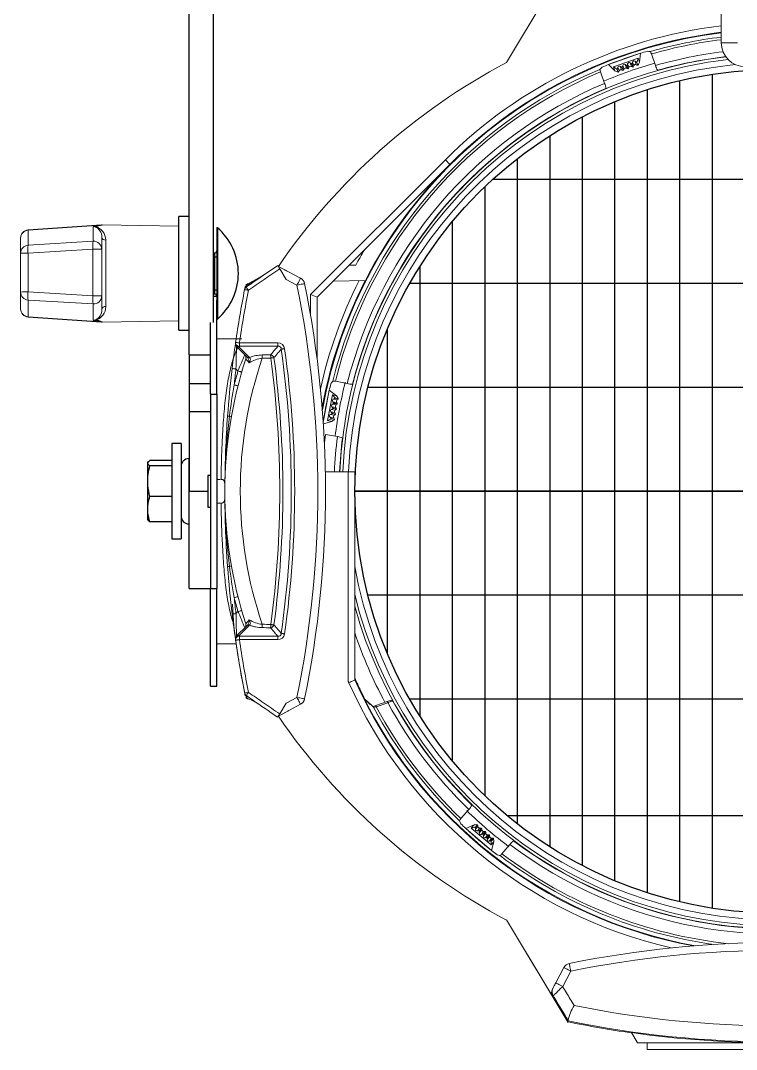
# Model space of a CAD drawing. Extents: x 9.3 to 87.2, y 0.6 to 68.8.
# Drawn here: x 32.35 to 37.86, y 22.39 to 30.31 of the extents above; entities that cross this region are included whole.
import ezdxf

# ---------------------------------------------------------------- set-up
doc = ezdxf.new("R2010")
doc.units = 0
doc.header["$MEASUREMENT"] = 0
doc.linetypes.add('SLD-Solid', pattern=[0])
doc.layers.add('OBJECT', color=7, linetype='CONTINUOUS')

msp = doc.modelspace()

# ---------------------------------------------------------------- linework, layer by layer
at = {"layer": 'OBJECT'}
for p, q in [((33.6475, 27.7398), (33.6475, 32.9182)), ((33.8345, 27.9892), (33.8345, 32.9182)), ((37.6725, 29.9005), (37.6725, 23.4799)), ((37.4225, 29.8514), (37.4225, 23.5289)), ((37.1725, 29.7815), (37.1725, 23.5989)), ((36.9225, 29.6891), (36.9225, 23.6913)), ((36.6725, 29.5722), (36.6725, 23.8082)), ((36.4225, 29.4276), (36.4225, 23.9528)), ((36.1725, 29.2507), (36.1725, 24.1297)), ((40.3625, 29.0902), (35.9826, 29.0902)), ((35.9225, 29.034), (35.9225, 24.3464)), ((33.6475, 28.8049), (33.5695, 28.8049)), ((33.5695, 28.3674), (33.5695, 28.8049)), ((35.6725, 28.7653), (35.6725, 24.6151)), ((33.8655, 28.7194), (33.8605, 28.7194)), ((33.8605, 28.7194), (33.8605, 28.6163)), ((33.8655, 28.7194), (33.8655, 28.6163)), ((33.8605, 28.6163), (33.8605, 28.1614)), ((33.8655, 28.6163), (33.8655, 28.0154)), ((33.8345, 28.5252), (33.8445, 28.5252)), ((33.8445, 28.4942), (33.8445, 28.5252)), ((33.8345, 28.4942), (33.8445, 28.4942)), ((33.8445, 28.2407), (33.8445, 28.4942)), ((33.8445, 28.4942), (33.8605, 28.4942)), ((33.5695, 27.9299), (33.5695, 28.3674)), ((35.4225, 28.4204), (35.4225, 24.96)), ((41.0002, 28.2902), (35.3448, 28.2902)), ((33.8345, 28.2407), (33.8445, 28.2407)), ((33.8345, 28.2097), (33.8445, 28.2097)), ((33.8445, 28.2407), (33.8605, 28.2407)), ((33.8445, 28.2097), (33.8445, 28.2407)), ((33.8605, 28.1902), (33.8345, 28.1902)), ((33.8605, 27.4385), (33.8605, 28.1614)), ((33.8125, 27.4385), (33.8125, 27.9892)), ((33.8605, 28.0154), (33.8655, 28.0154)), ((33.5695, 27.9299), (33.6475, 27.9299)), ((35.1725, 27.9376), (35.1725, 25.4428)), ((33.6475, 27.7398), (33.8125, 27.7398)), ((33.6475, 27.7398), (33.6475, 27.5183)), ((33.6475, 27.5183), (33.6475, 27.3024)), ((33.8125, 27.5183), (33.6475, 27.5183)), ((33.8125, 27.4385), (33.8605, 27.4385)), ((33.8125, 27.4385), (33.8125, 25.9419)), ((33.8605, 27.4385), (33.8605, 25.9419)), ((41.3215, 27.4902), (35.0236, 27.4902)), ((33.6475, 27.3024), (33.6475, 26.6902)), ((33.8125, 27.3024), (33.6475, 27.3024)), ((33.5855, 27.0577), (33.5155, 27.0577)), ((33.5155, 27.0577), (33.5155, 26.8598)), ((33.5855, 27.0577), (33.5855, 26.8598)), ((33.6475, 26.9415), (33.6445, 26.9414)), ((33.6445, 26.9414), (33.6445, 26.6902)), ((33.3306, 26.9118), (33.3275, 26.9052)), ((33.3275, 26.9052), (33.3275, 26.6556)), ((33.5155, 26.9264), (33.3451, 26.9264)), ((33.5155, 26.8858), (33.3451, 26.8858)), ((33.5155, 26.8598), (33.5155, 26.3227)), ((33.5855, 26.8598), (33.5855, 26.3227)), ((33.8125, 26.8126), (33.7905, 26.8122)), ((33.7905, 26.8122), (33.7905, 26.6902)), ((33.3275, 26.6556), (33.3275, 26.4752)), ((33.5155, 26.6495), (33.3451, 26.6495)), ((33.6445, 26.6902), (33.6445, 26.439)), ((33.6475, 25.9402), (33.6475, 26.6902)), ((33.6475, 26.6902), (33.7905, 26.6902)), ((33.7905, 26.6902), (33.7905, 26.5682)), ((37.9225, 26.6902), (34.9235, 26.6902)), ((34.9235, 26.6902), (37.9225, 26.6902)), ((33.7905, 26.5682), (33.8125, 26.5678)), ((33.3275, 26.4752), (33.3306, 26.4685)), ((33.5155, 26.454), (33.3451, 26.454)), ((33.6445, 26.439), (33.6475, 26.4389)), ((33.5155, 26.3227), (33.5855, 26.3227)), ((33.6475, 25.9402), (33.8125, 25.9402)), ((33.8125, 25.1902), (33.8125, 25.9419)), ((33.8125, 25.9419), (33.8605, 25.9419)), ((33.8605, 25.1902), (33.8605, 25.9419)), ((41.3215, 25.8902), (35.0236, 25.8902)), ((33.8125, 25.1902), (33.8605, 25.1902)), ((41.0002, 25.0902), (35.3448, 25.0902)), ((40.2476, 24.1902), (36.0974, 24.1902))]:
    msp.add_line(p, q, dxfattribs=at)
at = {"layer": 'OBJECT', "linetype": 'SLD-Solid', "lineweight": 15}
for p, q in [((36.5615, 30.7756), (36.0904, 29.9916)), ((37.7435, 30.4237), (37.7435, 30.1437)), ((37.8685, 30.1437), (37.7435, 30.1437)), ((36.875, 29.9762), (37.1226, 30.0635)), ((37.1142, 29.9942), (37.1226, 30.0635)), ((37.2059, 30.0577), (37.2371, 29.9694)), ((36.9251, 29.9275), (36.875, 29.9762)), ((36.9142, 29.9583), (37.1033, 30.025)), ((36.9142, 29.9583), (36.9251, 29.9275)), ((36.9142, 29.9583), (36.9368, 29.9432)), ((36.947, 29.9557), (36.9439, 29.9457)), ((36.947, 29.9557), (36.9568, 29.928)), ((36.9659, 29.9624), (36.9747, 29.9565)), ((36.9659, 29.9624), (36.9757, 29.9347)), ((36.9747, 29.9565), (36.9817, 29.959)), ((36.9806, 29.953), (36.9793, 29.9526)), ((36.987, 29.9308), (36.9793, 29.9526)), ((36.9806, 29.953), (36.9883, 29.9312)), ((36.9849, 29.969), (36.9817, 29.959)), ((36.9849, 29.969), (36.9946, 29.9413)), ((37.0038, 29.9757), (37.0125, 29.9699)), ((37.0038, 29.9757), (37.0135, 29.948)), ((37.0125, 29.9699), (37.0195, 29.9724)), ((37.0184, 29.9664), (37.0171, 29.9659)), ((37.0248, 29.9441), (37.0171, 29.9659)), ((37.0184, 29.9664), (37.0261, 29.9446)), ((37.0227, 29.9824), (37.0195, 29.9724)), ((37.0227, 29.9824), (37.0324, 29.9547)), ((37.0416, 29.989), (37.0503, 29.9832)), ((37.0416, 29.989), (37.0513, 29.9613)), ((37.0503, 29.9832), (37.0574, 29.9857)), ((37.0562, 29.9797), (37.0549, 29.9792)), ((37.0626, 29.9574), (37.0549, 29.9792)), ((37.0562, 29.9797), (37.0639, 29.9579)), ((37.0605, 29.9957), (37.0574, 29.9857)), ((37.0605, 29.9957), (37.0702, 29.968)), ((37.0625, 29.9572), (37.0641, 29.9578)), ((37.0626, 29.9574), (37.0639, 29.9579)), ((37.0794, 30.0024), (37.0881, 29.9965)), ((37.0794, 30.0024), (37.0892, 29.9746)), ((37.0881, 29.9965), (37.0952, 29.999)), ((37.0941, 29.993), (37.0927, 29.9926)), ((37.1004, 29.9707), (37.0927, 29.9926)), ((37.0941, 29.993), (37.1017, 29.9712)), ((37.1033, 30.025), (37.0952, 29.999)), ((37.1003, 29.9706), (37.1019, 29.9711)), ((37.1004, 29.9707), (37.1017, 29.9712)), ((37.1033, 30.025), (37.1142, 29.9942)), ((37.1142, 29.9942), (37.1096, 29.9844)), ((36.8138, 29.9195), (36.8449, 29.8311)), ((36.9251, 29.9275), (36.9348, 29.9228)), ((36.9368, 29.9432), (36.9439, 29.9457)), ((36.9428, 29.9397), (36.9415, 29.9392)), ((36.9491, 29.9174), (36.9415, 29.9392)), ((36.9428, 29.9397), (36.9505, 29.9179)), ((36.9491, 29.9174), (36.9505, 29.9179)), ((36.9491, 29.9172), (36.9507, 29.9178)), ((36.9869, 29.9306), (36.9885, 29.9311)), ((36.987, 29.9308), (36.9883, 29.9312)), ((37.0247, 29.9439), (37.0263, 29.9445)), ((37.0248, 29.9441), (37.0261, 29.9446)), ((35.6199, 29.2428), (34.5825, 28.2055)), ((35.6552, 29.2075), (35.6199, 29.2428)), ((35.6552, 29.2075), (34.6325, 28.1848)), ((32.9725, 28.7422), (32.4084, 28.7028)), ((32.4084, 28.701), (32.9725, 28.7402)), ((32.4084, 28.7028), (32.4084, 28.701)), ((32.4084, 28.701), (32.4084, 28.5846)), ((32.9084, 28.6152), (32.9084, 28.7296)), ((32.9725, 28.7402), (32.9725, 28.7422)), ((33.5695, 28.7321), (32.978, 28.7424)), ((32.978, 28.7424), (32.978, 28.7403)), ((32.3502, 28.639), (32.3502, 28.6405)), ((32.3502, 28.5226), (32.3502, 28.639)), ((32.4084, 28.5846), (32.9084, 28.6152)), ((32.9752, 28.6462), (32.9752, 28.5532)), ((33.0059, 28.6247), (33.0059, 28.1131)), ((32.3502, 28.2246), (32.3502, 28.5226)), ((32.9073, 28.5536), (32.4073, 28.523)), ((32.4073, 28.523), (32.4073, 28.2249)), ((32.9073, 28.1948), (32.9073, 28.5536)), ((32.9752, 28.5532), (32.9752, 28.1945)), ((34.3343, 28.4212), (34.5055, 28.3302)), ((34.3446, 28.404), (34.3943, 28.3213)), ((34.8784, 28.4307), (34.9306, 28.4316)), ((34.1112, 28.2885), (34.0915, 28.2768)), ((34.1112, 28.2885), (34.1129, 28.2896)), ((34.1455, 28.3089), (34.1129, 28.2896)), ((34.2067, 28.3453), (34.1455, 28.3089)), ((34.207, 28.3455), (34.2067, 28.3453)), ((34.4773, 28.2772), (34.3943, 28.3213)), ((34.7563, 28.3085), (35.0038, 28.3129)), ((32.3502, 28.0962), (32.3502, 28.2246)), ((32.4073, 28.2249), (32.9073, 28.1948)), ((34.5825, 28.2055), (34.5825, 28.0418)), ((34.5825, 28.2055), (34.6325, 28.1848)), ((32.9084, 28.1325), (32.4084, 28.1626)), ((32.4084, 28.1626), (32.4084, 28.0343)), ((32.9084, 28.0064), (32.9084, 28.1325)), ((32.9752, 28.1945), (32.9752, 28.0919)), ((34.6325, 28.1848), (34.6325, 27.7079)), ((32.3502, 28.0944), (32.3502, 28.0962)), ((32.4084, 28.0343), (32.9725, 27.9951)), ((32.4084, 28.0343), (32.4084, 28.0321)), ((32.4084, 28.0321), (32.9725, 27.9926)), ((32.9725, 27.9926), (32.9725, 27.9951)), ((32.978, 27.9925), (33.5695, 28.0028)), ((32.978, 27.995), (32.978, 27.9925)), ((34.054, 27.8652), (33.8605, 27.8652)), ((34.0348, 27.8325), (34.3306, 27.8325)), ((34.0348, 27.8325), (34.0348, 27.8065)), ((34.3306, 27.8325), (34.3306, 27.8065)), ((34.0909, 27.7261), (34.0126, 27.8044)), ((34.0338, 27.7996), (34.1121, 27.7214)), ((34.3306, 27.8065), (34.0348, 27.8065)), ((34.0236, 27.6166), (34.0082, 27.632)), ((34.7729, 27.5368), (34.8649, 27.5196)), ((34.6799, 27.2202), (34.7262, 27.4676)), ((34.7131, 27.2345), (34.7499, 27.4316)), ((34.782, 27.4256), (34.7262, 27.4676)), ((34.7499, 27.4316), (34.782, 27.4256)), ((34.7499, 27.4316), (34.7683, 27.4116)), ((34.782, 27.4256), (34.7881, 27.4168)), ((34.7465, 27.3405), (34.7536, 27.3328)), ((34.7465, 27.3405), (34.7754, 27.3351)), ((34.7502, 27.3602), (34.7596, 27.3648)), ((34.7502, 27.3602), (34.779, 27.3548)), ((34.7522, 27.3254), (34.7536, 27.3328)), ((34.7539, 27.3799), (34.7609, 27.3722)), ((34.7539, 27.3799), (34.7827, 27.3745)), ((34.7575, 27.3996), (34.7669, 27.4042)), ((34.7575, 27.3996), (34.7864, 27.3942)), ((34.7596, 27.3648), (34.7609, 27.3722)), ((34.7656, 27.3682), (34.7653, 27.3668)), ((34.7881, 27.3626), (34.7653, 27.3668)), ((34.7656, 27.3682), (34.7883, 27.364)), ((34.7669, 27.4042), (34.7683, 27.4116)), ((34.7729, 27.4076), (34.7727, 27.4062)), ((34.7954, 27.402), (34.7727, 27.4062)), ((34.7729, 27.4076), (34.7957, 27.4034)), ((34.7881, 27.3626), (34.7883, 27.364)), ((34.7882, 27.3624), (34.7885, 27.3641)), ((34.7954, 27.402), (34.7957, 27.4034)), ((34.7955, 27.4018), (34.7959, 27.4035)), ((34.7318, 27.2616), (34.7389, 27.2539)), ((34.7318, 27.2616), (34.7606, 27.2562)), ((34.7354, 27.2813), (34.7449, 27.286)), ((34.7354, 27.2813), (34.7643, 27.276)), ((34.7375, 27.2466), (34.7389, 27.2539)), ((34.7391, 27.3011), (34.7462, 27.2934)), ((34.7391, 27.3011), (34.768, 27.2957)), ((34.7428, 27.3208), (34.7522, 27.3254)), ((34.7428, 27.3208), (34.7717, 27.3154)), ((34.7449, 27.286), (34.7462, 27.2934)), ((34.7508, 27.2894), (34.7506, 27.288)), ((34.7733, 27.2837), (34.7506, 27.288)), ((34.7508, 27.2894), (34.7736, 27.2851)), ((34.7582, 27.3288), (34.758, 27.3274)), ((34.7807, 27.3232), (34.758, 27.3274)), ((34.7582, 27.3288), (34.7809, 27.3246)), ((34.7733, 27.2837), (34.7736, 27.2851)), ((34.7734, 27.2836), (34.7738, 27.2853)), ((34.7807, 27.3232), (34.7809, 27.3246)), ((34.7808, 27.323), (34.7811, 27.3247)), ((34.7452, 27.2285), (34.6806, 27.2103)), ((34.7131, 27.2345), (34.7375, 27.2466)), ((34.7131, 27.2345), (34.7452, 27.2285)), ((34.7435, 27.25), (34.7432, 27.2486)), ((34.766, 27.2443), (34.7432, 27.2486)), ((34.7435, 27.25), (34.7662, 27.2457)), ((34.7452, 27.2285), (34.7541, 27.2346)), ((34.766, 27.2443), (34.7662, 27.2457)), ((34.7661, 27.2442), (34.7664, 27.2458)), ((34.6889, 27.0625), (34.6965, 27.1281)), ((34.6965, 27.1281), (34.7886, 27.1109)), ((34.8725, 26.8402), (34.6961, 26.8402)), ((34.8725, 26.8402), (34.9225, 26.8402)), ((34.8725, 25.2266), (34.8725, 26.8402)), ((34.9225, 25.2372), (34.9225, 26.8402)), ((34.0082, 25.7483), (34.0236, 25.7637)), ((34.0126, 25.576), (34.0909, 25.6542)), ((34.1121, 25.659), (34.0338, 25.5807)), ((33.8605, 25.5152), (34.0105, 25.5152)), ((34.0348, 25.5738), (34.3306, 25.5738)), ((34.0348, 25.5738), (34.0348, 25.5479)), ((34.3306, 25.5479), (34.0348, 25.5479)), ((34.3306, 25.5738), (34.3306, 25.5479)), ((34.5055, 25.0502), (34.3343, 24.9592)), ((34.3445, 24.9761), (34.3943, 25.059)), ((34.3943, 25.059), (34.4773, 25.1032)), ((35.1728, 25.0718), (35.0835, 25.0403)), ((35.1762, 25.0623), (35.0869, 25.0309)), ((35.7395, 24.1693), (35.8004, 24.2405)), ((35.8404, 24.1216), (35.7761, 24.0943)), ((35.9755, 23.9235), (35.7761, 24.0943)), ((35.8191, 24.0968), (35.8404, 24.1216)), ((35.8191, 24.0968), (35.8457, 24.1028)), ((35.9714, 23.9664), (35.8191, 24.0968)), ((35.8404, 24.1216), (35.8511, 24.1225)), ((35.8514, 24.0979), (35.8457, 24.1028)), ((35.8507, 24.0874), (35.8698, 24.1097)), ((35.8507, 24.0874), (35.8514, 24.0979)), ((35.8514, 24.1048), (35.8665, 24.1224)), ((35.8514, 24.1048), (35.8525, 24.1039)), ((35.8675, 24.1214), (35.8525, 24.1039)), ((35.8659, 24.0744), (35.885, 24.0967)), ((35.8677, 24.1214), (35.8664, 24.1226)), ((35.8675, 24.1214), (35.8665, 24.1224)), ((35.8819, 24.0787), (35.8969, 24.0963)), ((35.898, 24.0953), (35.8829, 24.0778)), ((35.8982, 24.0954), (35.8969, 24.0965)), ((35.898, 24.0953), (35.8969, 24.0963)), ((35.8659, 24.0744), (35.8761, 24.0767)), ((35.8818, 24.0718), (35.8761, 24.0767)), ((35.8811, 24.0613), (35.9002, 24.0836)), ((35.8811, 24.0613), (35.8818, 24.0718)), ((35.8819, 24.0787), (35.8829, 24.0778)), ((35.8963, 24.0483), (35.9155, 24.0706)), ((35.8963, 24.0483), (35.9066, 24.0506)), ((35.9123, 24.0457), (35.9066, 24.0506)), ((35.9116, 24.0353), (35.9307, 24.0576)), ((35.9116, 24.0353), (35.9123, 24.0457)), ((35.9123, 24.0526), (35.9274, 24.0702)), ((35.9123, 24.0526), (35.9134, 24.0517)), ((35.9284, 24.0693), (35.9134, 24.0517)), ((35.9268, 24.0222), (35.9459, 24.0445)), ((35.9268, 24.0222), (35.937, 24.0245)), ((35.9287, 24.0693), (35.9273, 24.0704)), ((35.9284, 24.0693), (35.9274, 24.0702)), ((35.9427, 24.0196), (35.937, 24.0245)), ((35.942, 24.0092), (35.9611, 24.0315)), ((35.942, 24.0092), (35.9427, 24.0196)), ((35.9428, 24.0265), (35.9578, 24.0441)), ((35.9428, 24.0265), (35.9438, 24.0256)), ((35.9589, 24.0432), (35.9438, 24.0256)), ((35.9573, 23.9961), (35.9764, 24.0184)), ((35.9591, 24.0432), (35.9578, 24.0443)), ((35.9589, 24.0432), (35.9578, 24.0441)), ((35.9732, 24.0004), (35.9883, 24.018)), ((35.9893, 24.0171), (35.9743, 23.9995)), ((35.9896, 24.0171), (35.9882, 24.0182)), ((35.9893, 24.0171), (35.9883, 24.018)), ((35.9573, 23.9961), (35.9675, 23.9984)), ((35.9732, 23.9935), (35.9675, 23.9984)), ((35.9714, 23.9664), (35.9732, 23.9935)), ((35.9714, 23.9664), (35.9926, 23.9912)), ((35.9732, 24.0004), (35.9743, 23.9995)), ((35.9926, 23.9912), (35.9755, 23.9235)), ((35.9926, 23.9912), (35.9919, 24.002)), ((36.0552, 23.8988), (36.1162, 23.97)), ((36.09, 23.3894), (36.5638, 22.6004)), ((36.0904, 23.3888), (36.4106, 22.8559)), ((36.4696, 22.9049), (36.5325, 23.0231)), ((36.5855, 22.995), (36.5226, 22.8767)), ((36.4106, 22.8559), (36.4206, 22.8394)), ((37.0517, 22.5215), (37.0975, 22.4422)), ((38.1725, 22.4422), (37.0975, 22.4422)), ((37.1725, 22.4422), (37.1725, 22.3922)), ((37.1725, 22.3922), (39.1725, 22.3922))]:
    msp.add_line(p, q, dxfattribs=at)
at = {"layer": 'OBJECT', "linetype": 'SLD-Solid', "lineweight": 15, "flags": 128}
for points in [[(34.3291, 28.4298), (34.3218, 28.4247), (34.2201, 28.3544)], [(34.3825, 28.3956), (34.383, 28.3953), (34.3843, 28.3946), (34.3865, 28.3934), (34.3895, 28.3918), (34.3932, 28.3899), (34.3975, 28.3876), (34.4023, 28.3851), (34.4073, 28.3824), (34.4125, 28.3796)], [(34.2067, 28.3453), (34.1385, 28.3082), (34.1088, 28.2934)], [(34.2121, 28.3488), (34.2027, 28.3426), (34.2031, 28.343)], [(34.4773, 28.2772), (34.4828, 28.2875), (34.4881, 28.2975), (34.493, 28.3066), (34.4972, 28.3147), (34.5007, 28.3213), (34.5033, 28.3261), (34.5049, 28.3292), (34.5055, 28.3302)], [(34.5361, 28.2892), (34.535, 28.289), (34.5316, 28.2883), (34.5262, 28.2872), (34.5189, 28.2857), (34.51, 28.2839), (34.4998, 28.2818), (34.4888, 28.2795), (34.4773, 28.2772)], [(34.1042, 28.2378), (34.0985, 28.2389), (34.093, 28.24), (34.0879, 28.241), (34.0834, 28.2419), (34.0797, 28.2426), (34.077, 28.2431), (34.0754, 28.2435), (34.0748, 28.2436)], [(34.1042, 28.2378), (34.1009, 28.2425), (34.0977, 28.2471), (34.0948, 28.2514), (34.0922, 28.2551), (34.0901, 28.2582), (34.0885, 28.2605), (34.0875, 28.2619), (34.0872, 28.2624)], [(34.0348, 27.8325), (34.029, 27.8333), (34.0234, 27.8342), (34.0183, 27.8349), (34.0138, 27.8355), (34.0101, 27.8361), (34.0074, 27.8365), (34.0057, 27.8367), (34.0051, 27.8368)], [(34.3821, 27.7879), (34.3782, 27.7873), (34.3744, 27.7868), (34.3707, 27.7863), (34.3672, 27.7858), (34.364, 27.7853), (34.3611, 27.7849), (34.3585, 27.7845), (34.3564, 27.7842)], [(34.3002, 27.7194), (34.2982, 27.7191), (34.2957, 27.7188), (34.293, 27.7185), (34.29, 27.718), (34.2867, 27.7176), (34.2833, 27.7171), (34.2797, 27.7167), (34.276, 27.7162)], [(33.9784, 27.6356), (33.979, 27.6355), (33.9807, 27.6353), (33.9834, 27.635), (33.9871, 27.6345), (33.9917, 27.634), (33.9968, 27.6334), (34.0024, 27.6327), (34.0082, 27.632)], [(34.0236, 27.6166), (34.0292, 27.615), (34.0346, 27.6135), (34.0396, 27.612), (34.044, 27.6108), (34.0476, 27.6097), (34.0502, 27.609), (34.0519, 27.6085), (34.0524, 27.6083)], [(33.9946, 27.5094), (34.0002, 27.508), (34.0057, 27.5066), (34.0107, 27.5053), (34.0151, 27.5042), (34.0187, 27.5033), (34.0214, 27.5026), (34.0231, 27.5022), (34.0236, 27.5021)], [(33.9433, 27.2697), (33.9436, 27.2697), (33.9444, 27.2696), (33.9456, 27.2695), (33.9473, 27.2694), (33.9495, 27.2692), (33.9521, 27.269), (33.955, 27.2688), (33.9582, 27.2686)], [(33.9433, 26.1107), (33.9436, 26.1107), (33.9444, 26.1108), (33.9456, 26.1109), (33.9473, 26.111), (33.9495, 26.1112), (33.9521, 26.1113), (33.955, 26.1116), (33.9582, 26.1118)], [(33.9946, 25.8709), (34.0002, 25.8724), (34.0057, 25.8738), (34.0107, 25.875), (34.0151, 25.8761), (34.0187, 25.8771), (34.0214, 25.8777), (34.0231, 25.8782), (34.0236, 25.8783)], [(33.9784, 25.7448), (33.979, 25.7449), (33.9807, 25.7451), (33.9834, 25.7454), (33.9871, 25.7458), (33.9917, 25.7464), (33.9968, 25.747), (34.0024, 25.7476), (34.0082, 25.7483)], [(33.9802, 25.8198), (33.9908, 25.6505), (34.0045, 25.5566)], [(34.0236, 25.7637), (34.0292, 25.7653), (34.0346, 25.7669), (34.0396, 25.7683), (34.044, 25.7696), (34.0476, 25.7706), (34.0502, 25.7714), (34.0519, 25.7719), (34.0524, 25.772)], [(34.276, 25.6642), (34.2797, 25.6637), (34.2833, 25.6632), (34.2867, 25.6628), (34.29, 25.6623), (34.293, 25.6619), (34.2957, 25.6616), (34.2982, 25.6612), (34.3002, 25.6609)], [(34.3564, 25.5962), (34.3585, 25.5959), (34.3611, 25.5955), (34.364, 25.5951), (34.3672, 25.5946), (34.3707, 25.5941), (34.3744, 25.5936), (34.3782, 25.593), (34.3821, 25.5925)], [(34.0348, 25.5479), (34.029, 25.547), (34.0234, 25.5462), (34.0183, 25.5455), (34.0138, 25.5448), (34.0101, 25.5443), (34.0074, 25.5439), (34.0057, 25.5436), (34.0051, 25.5436)], [(34.0054, 25.5502), (34.03, 25.3814), (34.0792, 25.1162)], [(34.9225, 25.2372), (34.9217, 25.2368), (34.9191, 25.2357), (34.915, 25.2339), (34.9095, 25.2314), (34.9026, 25.2283), (34.8948, 25.2248), (34.8861, 25.221), (34.8771, 25.2169)], [(34.0751, 25.1354), (34.0756, 25.1355), (34.0773, 25.1358), (34.08, 25.1364), (34.0837, 25.1371), (34.0881, 25.138), (34.0932, 25.139), (34.0988, 25.1401), (34.1045, 25.1412)], [(34.0875, 25.1165), (34.0878, 25.117), (34.0888, 25.1185), (34.0904, 25.1208), (34.0925, 25.1238), (34.0951, 25.1276), (34.098, 25.1318), (34.1012, 25.1364), (34.1045, 25.1412)], [(34.1036, 25.0912), (34.1383, 25.0763), (34.1918, 25.0445)], [(34.5055, 25.0502), (34.5049, 25.0512), (34.5033, 25.0542), (34.5007, 25.0591), (34.4972, 25.0657), (34.493, 25.0737), (34.4881, 25.0829), (34.4828, 25.0928), (34.4773, 25.1032)], [(34.4773, 25.1032), (34.4888, 25.1008), (34.4998, 25.0986), (34.51, 25.0965), (34.5189, 25.0947), (34.5262, 25.0932), (34.5316, 25.0921), (34.535, 25.0914), (34.5361, 25.0912)], [(35.0637, 25.0305), (35.0477, 25.0447), (35.0019, 25.0861)], [(35.0835, 25.0403), (35.0799, 25.039), (35.0701, 25.0359), (35.0622, 25.0337), (35.0587, 25.033), (35.0579, 25.0328), (35.0579, 25.0328)], [(35.0835, 25.0403), (35.0836, 25.0402), (35.0837, 25.0398), (35.084, 25.039), (35.0844, 25.0378), (35.0849, 25.0364), (35.0855, 25.0347), (35.0862, 25.0328), (35.0869, 25.0309)], [(35.2139, 25.0761), (35.2128, 25.0775), (35.2105, 25.0792), (35.2082, 25.08), (35.2062, 25.0803), (35.2041, 25.0804), (35.2002, 25.0798), (35.1903, 25.0774), (35.1799, 25.0742), (35.1728, 25.0717)], [(35.1728, 25.0718), (35.1729, 25.0717), (35.173, 25.0713), (35.1733, 25.0705), (35.1737, 25.0693), (35.1742, 25.0678), (35.1748, 25.0661), (35.1755, 25.0643), (35.1762, 25.0623)], [(34.4125, 25.0008), (34.4067, 24.9977), (34.401, 24.9947), (34.3959, 24.9919), (34.3913, 24.9895), (34.3876, 24.9875), (34.3848, 24.986), (34.3831, 24.9851), (34.3825, 24.9848)], [(35.0637, 25.0305), (35.0649, 25.0292), (35.0659, 25.0278)], [(36.5855, 22.995), (36.5752, 23.0005), (36.5652, 23.0057), (36.5561, 23.0106), (36.548, 23.0149), (36.5415, 23.0184), (36.5366, 23.021), (36.5335, 23.0226), (36.5325, 23.0231)], [(36.5855, 22.995), (36.5832, 23.0064), (36.5809, 23.0175), (36.5788, 23.0276), (36.577, 23.0365), (36.5755, 23.0438), (36.5744, 23.0493), (36.5737, 23.0526), (36.5735, 23.0538)], [(36.5226, 22.8767), (36.5123, 22.8822), (36.5023, 22.8875), (36.4932, 22.8923), (36.4852, 22.8966), (36.4786, 22.9001), (36.4737, 22.9027), (36.4707, 22.9043), (36.4696, 22.9049)]]:
    msp.add_lwpolyline(points, dxfattribs=at)
at = {"layer": 'OBJECT'}
msp.add_circle((38.1725, 26.6902), 3.249, dxfattribs=at)
at = {"layer": 'OBJECT', "linetype": 'SLD-Solid', "lineweight": 15}
for centre, radius, start, end in [((38.1725, 26.6902), 3.61, 96.82524, 135), ((38.1725, 26.6902), 3.5557, 96.93003, 169.82162), ((38.1725, 26.6902), 3.56, 96.92157, 135), ((38.1725, 26.6902), 3.5235, 96.99363, 106.06245), ((38.1725, 26.6902), 3.5035, 97.03373, 106.0156), ((37.9285, 30.1437), 0.185, 180, 270), ((38.1725, 26.6902), 3.3681, 96.71531, 177.44746), ((38.1725, 26.6902), 3.5329, 107.28762, 111.54733), ((38.1725, 26.6902), 3.5329, 106.45645, 107.28762), ((37.1435, 30.0407), 0.0646, 15.23103, 33.20572), ((38.1725, 26.6902), 3.41, 97.00205, 105.9222), ((38.1725, 26.6902), 3.37, 96.73315, 105.82099), ((38.3774, 25.667), 4.8921, 117.87136, 145.73737), ((38.1725, 26.6902), 3.346, 96.4669, 177.43062), ((38.1725, 26.6902), 3.3011, 95.58655, 177.39564), ((38.1725, 26.6902), 3.5329, 111.54733, 112.37849), ((38.1725, 26.6902), 3.4278, 105.94033, 112.89461), ((36.9586, 29.9529), 0.0119, 52.2761, 166.55877), ((36.9679, 29.9439), 0.0143, 37.1262, 61.6778), ((36.995, 29.9535), 0.0144, 157.16331, 181.678), ((36.9965, 29.9663), 0.0119, 52.27569, 166.55973), ((37.0073, 29.9354), 0.014, 80.52836, 138.03031), ((37.0057, 29.9573), 0.0143, 37.12217, 61.67824), ((37.0274, 29.97), 0.026, 237.65304, 264.11063), ((37.0328, 29.9668), 0.0144, 157.16331, 181.678), ((37.0343, 29.9796), 0.0119, 52.2761, 166.55877), ((37.0078, 29.9631), 0.0261, 314.74941, 341.16053), ((37.0452, 29.9487), 0.014, 80.53013, 138.02854), ((37.0435, 29.9706), 0.0143, 37.12756, 61.67285), ((37.0653, 29.9833), 0.026, 237.65482, 264.10978), ((37.0706, 29.9801), 0.0144, 157.16331, 181.678), ((37.0721, 29.9929), 0.0119, 52.27325, 166.56218), ((37.0456, 29.9764), 0.0261, 314.75422, 341.15812), ((37.083, 29.962), 0.014, 80.53081, 138.02786), ((37.0813, 29.9839), 0.0143, 37.12217, 61.67824), ((37.1031, 29.9966), 0.026, 237.65304, 264.11063), ((37.1084, 29.9935), 0.0144, 157.16331, 181.678), ((37.0721, 29.9977), 0.0398, 318.22369, 340.48857), ((37.3444, 29.9958), 0.1105, 193.84385, 214.92782), ((38.1725, 26.6902), 3.5235, 112.77249, 166.06245), ((38.1725, 26.6902), 3.5035, 112.81934, 166.0156), ((36.873, 29.9454), 0.0646, 185.62629, 203.60649), ((36.9543, 29.953), 0.036, 237.20067, 261.78429), ((36.93, 29.9306), 0.0143, 37.12756, 61.67285), ((36.9571, 29.9401), 0.0144, 157.16601, 181.68072), ((36.9321, 29.9364), 0.0261, 314.75186, 341.16048), ((36.9695, 29.922), 0.014, 80.53013, 138.02854), ((36.9896, 29.9566), 0.026, 237.65494, 264.10874), ((36.9699, 29.9497), 0.0261, 314.74941, 341.16053), ((38.1725, 26.6902), 3.41, 112.91274, 165.9222), ((38.1725, 26.6902), 3.37, 113.01395, 165.82099), ((36.7447, 29.7844), 0.1106, 3.9088, 24.9893), ((38.1725, 26.6902), 3.56, 134.99999, 152.88322), ((32.4127, 28.6405), 0.0625, 94, 180), ((32.4125, 28.6388), 0.0623, 93.82968, 179.85733), ((32.8961, 29.0025), 0.2732, 272.5677, 286.23441), ((32.9199, 28.7378), 0.00979, 273.30959, 293.5119), ((32.8917, 28.6496), 0.0836, 357.6459, 69.86924), ((32.904, 28.9556), 0.2276, 275.00498, 288.96785), ((32.8992, 28.625), 0.1067, 359.83569, 76.65743), ((32.9769, 28.6799), 0.0625, 89, 94), ((32.9769, 28.6774), 0.0629, 89.00845, 93.97569), ((33.1328, 28.5804), 0.2272, 171.18682, 186.79276), ((32.9129, 28.553), 0.0624, 0.17199, 94.14078), ((33.0022, 28.652), 0.0276, 192.27178, 277.81084), ((32.4125, 28.5225), 0.0623, 93.82982, 179.85719), ((32.3938, 25.9733), 2.5497, 89.69784, 90.97998), ((32.6328, 28.5498), 0.2272, 171.18682, 186.79263), ((32.9253, 25.3314), 3.2222, 89.1113, 90.31956), ((38.1725, 26.6902), 3.68, 149.67208, 151.75721), ((34.1138, 28.2617), 0.03, 101.55884, 180.02979), ((34.1041, 28.2648), 0.0234, 109.0047, 144.29144), ((34.4773, 28.2772), 0.06, 11.52971, 62), ((26.6975, 26.6902), 8, 348.47029, 11.52971), ((38.1725, 26.6902), 3.6021, 153.24017, 167.3386), ((38.1725, 26.6902), 3.5607, 152.8892, 169.51763), ((32.3938, 25.6768), 2.5481, 89.69731, 90.98021), ((32.4125, 28.2248), 0.0623, 180.17396, 266.20751), ((32.6388, 28.1978), 0.2331, 173.32482, 188.67625), ((41.9227, 26.6902), 8.0002, 168.80355, 171.75954), ((34.1042, 28.2378), 0.03, 124.66081, 168.80314), ((34.1069, 28.2511), 0.03, 120.72844, 168.73743), ((26.6975, 26.6902), 7.94, 348.47029, 11.52971), ((33.1388, 28.1677), 0.2331, 173.32471, 188.67622), ((32.9253, 24.9733), 3.2215, 89.11118, 90.31968), ((32.9129, 28.1947), 0.0623, 265.82868, 359.79013), ((32.4125, 28.0964), 0.0623, 180.17396, 266.20751), ((32.4127, 28.0944), 0.0625, 180, 266), ((32.8922, 28.0863), 0.0832, 289.88062, 3.88355), ((32.8986, 28.1115), 0.1074, 283.60697, 0.86468), ((33.0021, 28.0859), 0.0275, 81.99097, 167.30382), ((32.8977, 27.7572), 0.2494, 72.55187, 87.55159), ((32.9197, 27.9981), 0.00994, 65.66523, 85.63578), ((32.9251, 27.8863), 0.1208, 64.04033, 90.58226), ((32.9769, 28.0579), 0.0629, 266.02688, 270.99207), ((32.9769, 28.055), 0.0625, 266, 271), ((40.6407, 26.8535), 6.708, 171.62987, 173.30424), ((34.0338, 27.8256), 0.03, 171.81221, 180), ((34.0338, 27.8256), 0.03, 171.80964, 225), ((34.0338, 27.8256), 0.03, 171.80172, 225.00001), ((34.0328, 27.8284), 0.0287, 176.94126, 271.98712), ((34.0338, 27.8353), 0.0287, 176.89655, 271.97562), ((34.3316, 27.7817), 0.0509, 7.03121, 91.08274), ((39.8174, 27.5704), 5.8095, 177.6913, 179.39208), ((34.0274, 27.8206), 0.0219, 227.63678, 287.03025), ((38.6591, 25.7204), 5.0084, 156.21008, 157.75222), ((34.0551, 27.7195), 0.03, 342.05055, 45), ((34.2173, 27.4349), 0.3051, 91.58725, 110.15706), ((33.8757, 27.7067), 0.3347, 1.27598, 5.69669), ((34.2662, 27.7065), 0.0364, 20.80762, 76.90087), ((33.9414, 27.7087), 0.3347, 1.27598, 5.69667), ((34.3355, 27.7862), 0.0209, 354.67635, 103.41726), ((26.6814, 26.6902), 7.7526, 351.88751, 8.1125), ((26.6807, 26.6902), 7.7792, 351.88817, 8.11184), ((37.2325, 26.6902), 3.31, 162.05055, 197.94945), ((37.2207, 26.6902), 3.1797, 161.21427, 198.78573), ((33.1688, 26.9046), 1.219, 39.46094, 41.37023), ((34.1057, 27.7423), 0.0219, 227.63678, 287.03025), ((34.1073, 27.7333), 0.0168, 231.77755, 295.63526), ((34.0341, 27.6775), 0.0759, 1.3683, 34.1543), ((34.2363, 27.4773), 0.2383, 96.24368, 122.01809), ((26.677, 26.6902), 7.6679, 352.31079, 7.68922), ((26.6771, 26.6902), 7.6922, 352.31065, 7.68936), ((37.2325, 26.6902), 3.34, 163.89589, 165.80145), ((38.1725, 26.6902), 3.5329, 166.45645, 167.28762), ((34.7564, 27.4743), 0.0646, 75.23032, 93.20755), ((38.1725, 26.6902), 3.4278, 165.8331, 172.89461), ((34.8959, 27.6276), 0.1123, 254.01352, 274.75784), ((38.1725, 26.6902), 3.5329, 167.28762, 171.34267), ((34.7579, 27.3909), 0.0398, 18.22344, 40.48941), ((34.7547, 27.3491), 0.0119, 112.27548, 226.55919), ((34.7621, 27.3885), 0.0119, 112.27534, 226.55974), ((34.765, 27.3414), 0.0144, 217.1647, 241.67847), ((34.7671, 27.3526), 0.0143, 97.12465, 121.6745), ((34.7724, 27.3809), 0.0144, 217.16441, 241.67786), ((34.7745, 27.392), 0.0143, 97.127, 121.67391), ((34.7797, 27.4203), 0.0144, 217.16295, 241.67828), ((34.7869, 27.3431), 0.014, 140.53079, 198.02715), ((34.7557, 27.3179), 0.0261, 14.74894, 41.1627), ((34.767, 27.3778), 0.026, 297.65427, 324.1086), ((34.7943, 27.3825), 0.014, 140.53097, 198.02709), ((34.7631, 27.3573), 0.0261, 14.75036, 41.16128), ((34.7743, 27.4172), 0.026, 297.65442, 324.10944), ((38.6166, 26.6902), 4.6942, 172.92221, 187.0778), ((41.2474, 26.7272), 7.3242, 175.75269, 179.89316), ((33.9522, 27.2196), 0.0494, 65.39423, 82.95207), ((34.74, 27.2703), 0.0119, 112.27545, 226.55963), ((34.7473, 27.3097), 0.0119, 112.27528, 226.55976), ((34.7503, 27.2626), 0.0144, 217.16312, 241.67863), ((34.7524, 27.2738), 0.0143, 97.127, 121.67391), ((34.7577, 27.302), 0.0144, 217.16312, 241.67863), ((34.7597, 27.3132), 0.0143, 97.12732, 121.67313), ((34.7722, 27.2643), 0.014, 140.53048, 198.02752), ((34.741, 27.2391), 0.0261, 14.7496, 41.16205), ((34.7522, 27.299), 0.026, 297.65334, 324.11026), ((34.7795, 27.3037), 0.014, 140.53013, 198.02725), ((34.7484, 27.2785), 0.0261, 14.74907, 41.16257), ((34.7596, 27.3384), 0.026, 297.65424, 324.10908), ((34.745, 27.2344), 0.0143, 97.12634, 121.67411), ((34.7377, 27.2666), 0.036, 297.20058, 321.78456), ((38.1725, 26.6902), 3.41, 172.91274, 177.47884), ((34.7767, 26.9927), 0.1188, 64.65078, 84.24784), ((38.1725, 26.6902), 3.37, 173.01395, 177.4489), ((41.8752, 26.6902), 7.9525, 179.68883, 180.31117), ((41.0659, 26.6537), 7.1432, 179.42894, 184.35917), ((33.9522, 26.1608), 0.0494, 277.04793, 294.60577), ((38.1725, 26.6902), 3.3011, 190.09669, 270), ((37.2325, 26.6902), 3.34, 194.19855, 196.10411), ((38.1725, 26.6902), 3.346, 193.76055, 270), ((40.0071, 25.8148), 5.9992, 180.63481, 182.2818), ((38.6512, 27.6566), 4.9997, 202.24644, 203.79125), ((38.1725, 26.6902), 3.3681, 195.21739, 268.4688), ((40.9885, 26.5729), 7.0589, 186.73738, 188.32851), ((34.0551, 25.6609), 0.03, 315, 17.94945), ((33.1961, 26.4526), 1.1832, 318.60087, 320.56796), ((34.0341, 25.7029), 0.0759, 325.85642, 358.62097), ((34.2357, 25.9014), 0.2365, 237.88441, 263.85382), ((34.1057, 25.638), 0.0219, 72.96975, 132.36322), ((34.1073, 25.647), 0.0168, 64.36474, 128.22245), ((33.8757, 25.6737), 0.3347, 354.30331, 358.72402), ((33.9414, 25.6717), 0.3347, 354.30332, 358.72389), ((34.2662, 25.6739), 0.0364, 283.09948, 339.19221), ((34.3358, 25.5939), 0.0207, 255.66789, 6.23859), ((34.3316, 25.5987), 0.0509, 268.91532, 352.97077), ((38.1725, 26.6902), 3.4278, 198.53287, 208.29727), ((34.0338, 25.5548), 0.03, 135, 188.19036), ((34.0338, 25.5547), 0.03, 166.50822, 188.19857), ((34.0338, 25.5548), 0.03, 180, 188.1878), ((34.0328, 25.552), 0.0287, 88.01288, 183.05874), ((34.0338, 25.5451), 0.0287, 88.02438, 183.10345), ((34.0274, 25.5598), 0.0219, 72.96975, 132.36322), ((38.1725, 26.6902), 3.61, 203.91789, 256.94371), ((38.1725, 26.6902), 3.5536, 203.85564, 205.2474), ((38.1725, 26.6902), 3.5536, 203.85586, 205.24549), ((38.1725, 26.6902), 3.5557, 203.93127, 259.82162), ((38.1725, 26.6902), 3.56, 204.08777, 259.57879), ((34.1045, 25.1412), 0.03, 191.207, 235.4835), ((34.1138, 25.1187), 0.03, 179.97042, 258.44416), ((34.9829, 25.1866), 0.0273, 206.00825, 210.36142), ((34.9405, 25.1601), 0.0227, 25.95457, 33.93479), ((38.1725, 26.6902), 3.5532, 205.3297, 206.86839), ((34.1028, 25.1134), 0.0212, 212.86457, 251.68544), ((34.4773, 25.1032), 0.06, 298, 348.47029), ((38.0769, 28.4441), 4.5538, 227.54276, 228.60801), ((35.2523, 24.8936), 0.1852, 101.66923, 114.28776), ((38.1725, 26.6902), 3.41, 208.51401, 225.9222), ((38.1725, 26.6902), 3.37, 208.64052, 225.82099), ((38.3774, 27.7134), 4.8921, 214.26259, 242.12864), ((35.0704, 25.0697), 0.0422, 263.84978, 292.99932), ((38.1725, 26.6902), 3.5235, 208.15199, 226.06245), ((38.1725, 26.6902), 3.5035, 208.26925, 226.0156), ((35.7261, 24.3185), 0.1078, 313.56835, 335.20312), ((35.7853, 24.1238), 0.0646, 135.22148, 153.21612), ((38.1725, 26.6902), 3.4278, 225.84439, 232.99351), ((38.1725, 26.6902), 3.5329, 226.45645, 227.28762), ((38.1725, 26.6902), 3.5329, 227.28762, 231.54733), ((35.8439, 24.117), 0.0143, 277.15838, 301.68314), ((35.8625, 24.0858), 0.0119, 172.27648, 286.55803), ((35.8583, 24.0834), 0.0398, 78.22552, 100.48793), ((35.8657, 24.0983), 0.0143, 157.13013, 181.67129), ((35.8438, 24.1108), 0.026, 357.65411, 24.10949), ((35.8838, 24.1107), 0.014, 200.52982, 258.02762), ((35.8901, 24.0711), 0.0261, 74.7465, 101.16536), ((35.8742, 24.0847), 0.026, 357.65426, 24.1088), ((35.8743, 24.0909), 0.0144, 277.15974, 301.68179), ((35.8929, 24.0597), 0.0119, 172.27527, 286.56051), ((35.8961, 24.0722), 0.0143, 157.12769, 181.67373), ((35.9143, 24.0846), 0.014, 200.53054, 258.02879), ((35.9048, 24.0648), 0.0144, 277.17217, 301.66936), ((35.9234, 24.0337), 0.0119, 172.27525, 286.55981), ((35.9266, 24.0461), 0.0143, 157.12626, 181.67415), ((35.9205, 24.045), 0.0261, 74.74697, 101.16206), ((35.9047, 24.0586), 0.026, 357.65607, 24.10699), ((35.9447, 24.0585), 0.014, 200.52902, 258.02761), ((35.9352, 24.0387), 0.0143, 277.1586, 301.68201), ((35.9539, 24.0076), 0.0119, 172.27744, 286.55761), ((35.957, 24.02), 0.0143, 157.1249, 181.6738), ((35.951, 24.0189), 0.0261, 74.75339, 101.15851), ((35.9351, 24.0325), 0.026, 357.65366, 24.10994), ((35.9752, 24.0324), 0.014, 200.53107, 258.02638), ((35.9814, 23.9929), 0.0261, 74.74695, 101.16495), ((35.9559, 24.0037), 0.036, 357.20021, 21.78539), ((35.9657, 24.0127), 0.0144, 277.16628, 301.67525), ((35.9875, 23.994), 0.0143, 157.13017, 181.67024), ((36.2226, 23.8903), 0.1329, 125.70011, 143.19891), ((38.1725, 26.6902), 3.41, 232.91274, 285.9222), ((38.1725, 26.6902), 3.37, 233.01395, 285.82099), ((38.1725, 26.6902), 3.5329, 231.54733, 232.37849), ((36.0032, 23.9372), 0.0646, 305.62447, 323.60752), ((38.1725, 26.6902), 3.5235, 232.77249, 262.06846), ((38.1725, 26.6902), 3.5035, 232.81934, 263.89967), ((38.1725, 15.2152), 8, 90, 101.52971), ((38.1725, 15.2152), 7.94, 90, 101.52971), ((36.5855, 22.995), 0.06, 101.52971, 152), ((36.497, 22.8286), 0.06, 152.00032, 211.00057), ((36.5007, 22.8356), 0.06, 152.00184, 211.21025), ((36.1231, 22.9834), 0.3722, 330.06377, 331.26598), ((36.9352, 22.53), 0.3809, 148.26602, 167.05176), ((38.1725, 30.4392), 7.8654, 258.55079, 270), ((38.1725, 30.4392), 7.998, 258.37759, 261.93288), ((38.1725, 30.4392), 7.9903, 258.3973, 270)]:
    msp.add_arc(centre, radius, start, end, dxfattribs=at)
at = {"layer": 'OBJECT'}
for centre, radius, start, end in [((33.5612, 28.3674), 0.4653, 310.84258, 49.15742), ((33.8445, 28.5412), 0.016, 270, 0), ((33.8445, 28.1937), 0.016, 0, 90), ((33.6455, 26.8814), 0.06, 91, 180), ((33.6455, 26.4989), 0.06, 180, 269)]:
    msp.add_arc(centre, radius, start, end, dxfattribs=at)
at = {"layer": 'OBJECT', "linetype": 'SLD-Solid', "lineweight": 15}
for centre, major_axis, start_param, end_param in [((36.5599, 26.1218), (4.0437, 1.4254), 1.107522, 1.113692), ((39.7851, 27.2586), (4.0437, 1.4254), 2.0279, 2.034071), ((37.8585, 25.0094), (0.7874, 4.2147), 1.107522, 1.113692), ((39.4711, 25.5779), (3.2563, -2.7893), 4.249114, 4.255285), ((36.874, 27.8025), (3.2563, -2.7893), 5.169493, 5.175664)]:
    msp.add_ellipse(centre, major_axis=major_axis, ratio=0.917044, start_param=start_param, end_param=end_param, dxfattribs=at)
for points, degree in [([(37.0097, 29.9492), (37.0135, 29.948)], 1), ([(37.0324, 29.9547), (37.0347, 29.9581)], 1), ([(37.0475, 29.9625), (37.0513, 29.9613)], 1), ([(37.0702, 29.968), (37.0726, 29.9714)], 1), ([(37.0853, 29.9758), (37.0892, 29.9746)], 1), ([(36.9568, 29.928), (36.9591, 29.9314)], 1), ([(36.9718, 29.9359), (36.9757, 29.9347)], 1), ([(36.9946, 29.9413), (36.9969, 29.9447)], 1), ([(34.3446, 28.404), (34.2645, 28.3486), (34.1843, 28.2932), (34.1042, 28.2378)], 3), ([(34.1021, 28.288), (34.0992, 28.2865)], 1), ([(34.1987, 28.3396), (34.2201, 28.3544)], 1), ([(34.1042, 28.2378), (34.0776, 28.1033), (34.0545, 27.9682), (34.0348, 27.8325)], 3), ([(34.0775, 28.2569), (34.0792, 28.2657)], 1), ([(34.0792, 28.2657), (34.0792, 28.2659)], 1), ([(34.0041, 27.8299), (34.0045, 27.8322), (34.0048, 27.8345), (34.0051, 27.8368)], 3), ([(34.0348, 27.8065), (34.0345, 27.8042), (34.0341, 27.8019), (34.0338, 27.7996)], 3), ([(34.2088, 27.7399), (34.2307, 27.7406), (34.2526, 27.7413), (34.2744, 27.7419)], 3), ([(34.0969, 27.7201), (34.0947, 27.7224), (34.0927, 27.7244), (34.0909, 27.7261)], 3), ([(34.1121, 27.7214), (34.1127, 27.7204), (34.1135, 27.7193), (34.1146, 27.7182)], 3), ([(34.276, 27.7162), (34.2541, 27.7155), (34.2323, 27.7148), (34.2104, 27.7142)], 3), ([(33.9433, 27.2697), (33.9522, 27.3918), (33.9639, 27.5139), (33.9784, 27.6356)], 3), ([(34.0082, 27.632), (34.0033, 27.5912), (33.9988, 27.5503), (33.9946, 27.5094)], 3), ([(33.9582, 27.2686), (33.9682, 27.3492), (33.9803, 27.4295), (33.9946, 27.5094)], 3), ([(34.7754, 27.3351), (34.7736, 27.3388)], 1), ([(34.7761, 27.352), (34.779, 27.3548)], 1), ([(34.7827, 27.3745), (34.7809, 27.3782)], 1), ([(34.7834, 27.3914), (34.7864, 27.3942)], 1), ([(34.7606, 27.2562), (34.7588, 27.26)], 1), ([(34.7614, 27.2732), (34.7643, 27.276)], 1), ([(34.768, 27.2957), (34.7662, 27.2994)], 1), ([(34.7687, 27.3126), (34.7717, 27.3154)], 1), ([(33.8605, 26.7815), (33.8714, 26.7818), (33.8823, 26.782), (33.8932, 26.7823)], 3), ([(33.8932, 26.5981), (33.8823, 26.5983), (33.8714, 26.5986), (33.8605, 26.5989)], 3), ([(33.9784, 25.7448), (33.9639, 25.8666), (33.9522, 25.9886), (33.9433, 26.1107)], 3), ([(33.9946, 25.8709), (33.9803, 25.9509), (33.9682, 26.0312), (33.9582, 26.1118)], 3), ([(33.9946, 25.8709), (33.9988, 25.8301), (34.0033, 25.7892), (34.0082, 25.7483)], 3), ([(34.0909, 25.6542), (34.0927, 25.656), (34.0947, 25.658), (34.0969, 25.6603)], 3), ([(34.1146, 25.6622), (34.1135, 25.661), (34.1127, 25.66), (34.1121, 25.659)], 3), ([(34.2744, 25.6384), (34.2526, 25.6391), (34.2307, 25.6398), (34.2088, 25.6404)], 3), ([(34.2104, 25.6662), (34.2323, 25.6656), (34.2541, 25.6649), (34.276, 25.6642)], 3), ([(34.0041, 25.5505), (34.0041, 25.5505)], 1), ([(34.0051, 25.5436), (34.0048, 25.5459), (34.0045, 25.5482), (34.0041, 25.5505)], 3), ([(34.0751, 25.1354), (34.0482, 25.2708), (34.0249, 25.4069), (34.0051, 25.5436)], 3), ([(34.025, 25.5799), (34.0222, 25.5855)], 1), ([(34.0338, 25.5807), (34.0341, 25.5784), (34.0345, 25.5761), (34.0348, 25.5738)], 3), ([(34.0348, 25.5479), (34.0545, 25.4117), (34.0778, 25.2761), (34.1045, 25.1412)], 3), ([(34.8771, 25.2169), (34.8755, 25.2201), (34.874, 25.2233), (34.8725, 25.2266)], 3), ([(35.8707, 24.1058), (35.8698, 24.1097)], 1), ([(35.885, 24.0967), (35.8809, 24.097)], 1), ([(35.9011, 24.0797), (35.9002, 24.0836)], 1), ([(35.9155, 24.0706), (35.9113, 24.0709)], 1), ([(35.9316, 24.0536), (35.9307, 24.0576)], 1), ([(35.9459, 24.0445), (35.9418, 24.0448)], 1), ([(35.962, 24.0275), (35.9611, 24.0315)], 1), ([(35.9764, 24.0184), (35.9723, 24.0187)], 1), ([(36.4456, 22.7977), (36.4373, 22.8116), (36.4289, 22.8255), (36.4206, 22.8394)], 3), ([(36.4441, 22.8568), (36.4444, 22.8574), (36.4457, 22.8598), (36.4478, 22.8637)], 3), ([(36.5655, 22.6121), (36.5637, 22.6073), (36.5623, 22.605), (36.5613, 22.6052)], 3), ([(36.5655, 22.6121), (36.5655, 22.6123), (36.565, 22.6134), (36.564, 22.6153)], 3), ([(37.0517, 22.5215), (37.4235, 22.4689), (37.7971, 22.4426), (38.1725, 22.4426)], 3)]:
    msp.add_open_spline(points, degree=degree, dxfattribs=at)
for points, knots in [([(32.9084, 28.7296), (32.9085, 28.7296), (32.9136, 28.7297), (32.9188, 28.7293), (32.9238, 28.7289)], [0, 0, 0, 0, 0.023756, 1, 1, 1, 1]), ([(32.9205, 28.7281), (32.9165, 28.7287), (32.9125, 28.7294), (32.9085, 28.7296), (32.9084, 28.7296)], [0, 0, 0, 0, 0.976348, 1, 1, 1, 1]), ([(34.3291, 28.4298), (34.3291, 28.4298), (34.3295, 28.4292), (34.331, 28.4267), (34.3322, 28.4248), (34.3365, 28.4176), (34.3405, 28.4109), (34.3446, 28.404)], [0, 0, 0, 0, 0.25, 0.25, 0.5, 0.5, 1, 1, 1, 1]), ([(34.0872, 28.2624), (34.1036, 28.2738), (34.1408, 28.2995), (34.178, 28.3252), (34.1987, 28.3396)], [0, 0, 0, 0, 0.442411, 1, 1, 1, 1]), ([(34.0964, 28.2874), (34.0961, 28.2874), (34.0959, 28.2873), (34.0953, 28.2867), (34.095, 28.2863), (34.0939, 28.2839), (34.0928, 28.2806), (34.0915, 28.2768)], [0, 0, 0, 0, 0.25, 0.25, 0.5, 0.5, 1, 1, 1, 1]), ([(34.0748, 28.2436), (34.0753, 28.2462), (34.0758, 28.2485), (34.0767, 28.2529), (34.0771, 28.255), (34.0775, 28.2569)], [0, 0, 0, 0, 0.5, 0.5, 1, 1, 1, 1]), ([(34.0792, 28.2659), (34.0783, 28.2651), (34.0773, 28.2643), (34.0788, 28.2637), (34.0788, 28.2637)], [0, 0, 0, 0, 0.998344, 1, 1, 1, 1]), ([(34.0915, 28.2768), (34.0909, 28.2748), (34.0902, 28.2725), (34.0887, 28.2677), (34.088, 28.2652), (34.0872, 28.2624)], [0, 0, 0, 0, 0.5, 0.5, 1, 1, 1, 1]), ([(32.9084, 28.0064), (32.9085, 28.0064), (32.9125, 28.0065), (32.9165, 28.0073), (32.9205, 28.008)], [0, 0, 0, 0, 0.023653, 1, 1, 1, 1]), ([(32.9238, 28.0072), (32.9188, 28.0067), (32.9136, 28.0062), (32.9085, 28.0064), (32.9084, 28.0064)], [0, 0, 0, 0, 0.976244, 1, 1, 1, 1]), ([(33.8932, 26.7823), (33.8941, 26.8331), (33.8959, 26.9355), (33.9028, 27.0975), (33.9131, 27.2659), (33.9283, 27.4303), (33.9514, 27.5755), (33.9798, 27.6902), (34.0054, 27.764), (34.0186, 27.7885), (34.022, 27.795)], [0, 0, 0, 0, 0.112458, 0.22692, 0.370471, 0.518236, 0.663124, 0.812331, 0.950651, 1, 1, 1, 1]), ([(34.2744, 27.7419), (34.2856, 27.7547), (34.2967, 27.7674), (34.3078, 27.7802), (34.3154, 27.789), (34.323, 27.7977), (34.3306, 27.8065)], [0, 0, 0, 0, 0.00211906, 0.00211906, 0.00211906, 0.003578793, 0.003578793, 0.003578793, 0.003578793]), ([(34.3564, 27.7842), (34.3488, 27.7754), (34.3411, 27.7666), (34.3335, 27.7578), (34.3224, 27.745), (34.3113, 27.7322), (34.3002, 27.7194)], [0, 0, 0, 0, 0.001460027, 0.001460027, 0.001460027, 0.003580259, 0.003580259, 0.003580259, 0.003580259]), ([(34.1146, 27.7182), (34.1167, 27.7159), (34.118, 27.713), (34.119, 27.7064), (34.1188, 27.703), (34.1167, 27.6926), (34.1136, 27.6858), (34.11, 27.6793)], [0, 0, 0, 0, 0.25, 0.25, 0.5, 0.5, 1, 1, 1, 1]), ([(33.9228, 26.7334), (33.9228, 26.7392), (33.9227, 26.7447), (33.9216, 26.7554), (33.9206, 26.7606), (33.9168, 26.77), (33.914, 26.7742), (33.9075, 26.779), (33.905, 26.7803), (33.8994, 26.782), (33.8963, 26.7824), (33.8932, 26.7823)], [0, 0, 0, 0, 0.25, 0.25, 0.5, 0.5, 0.75, 0.75, 0.875, 0.875, 1, 1, 1, 1]), ([(33.8932, 26.5981), (33.8963, 26.598), (33.8994, 26.5984), (33.905, 26.6001), (33.9075, 26.6014), (33.9118, 26.6045), (33.9136, 26.6064), (33.9166, 26.6105), (33.9177, 26.6127), (33.9206, 26.6197), (33.9215, 26.6249), (33.9227, 26.6356), (33.9228, 26.6412), (33.9228, 26.647)], [0, 0, 0, 0, 0.125, 0.125, 0.25, 0.25, 0.375, 0.375, 0.5, 0.5, 0.75, 0.75, 1, 1, 1, 1]), ([(33.9896, 25.6691), (33.9851, 25.6816), (33.9704, 25.7228), (33.9483, 25.8227), (33.9268, 25.9633), (33.9122, 26.1281), (33.9023, 26.2929), (33.8958, 26.4516), (33.8941, 26.549), (33.8932, 26.5981)], [0, 0, 0, 0, 0.072129, 0.237155, 0.406733, 0.573987, 0.746055, 0.872016, 1, 1, 1, 1]), ([(34.1146, 25.6622), (34.1167, 25.6644), (34.118, 25.6674), (34.119, 25.6739), (34.1188, 25.6774), (34.1167, 25.6878), (34.1136, 25.6946), (34.11, 25.701)], [0, 0, 0, 0, 0.25, 0.25, 0.5, 0.5, 1, 1, 1, 1]), ([(34.2088, 25.6404), (34.1911, 25.641), (34.1742, 25.643), (34.1496, 25.6478), (34.1417, 25.6497), (34.1264, 25.654), (34.1191, 25.6564), (34.1121, 25.659)], [0, 0, 0, 0, 0.5, 0.5, 0.75, 0.75, 1, 1, 1, 1]), ([(34.3306, 25.5738), (34.323, 25.5826), (34.3154, 25.5914), (34.3078, 25.6002), (34.2967, 25.613), (34.2856, 25.6257), (34.2744, 25.6384)], [0, 0, 0, 0, 0.001459733, 0.001459733, 0.001459733, 0.003578793, 0.003578793, 0.003578793, 0.003578793]), ([(34.3002, 25.6609), (34.3113, 25.6482), (34.3224, 25.6354), (34.3335, 25.6226), (34.3411, 25.6138), (34.3488, 25.605), (34.3564, 25.5962)], [0, 0, 0, 0, 0.002120232, 0.002120232, 0.002120232, 0.003580258, 0.003580258, 0.003580258, 0.003580258]), ([(34.0789, 25.1161), (34.079, 25.1156), (34.0791, 25.1149), (34.0793, 25.1143), (34.0795, 25.1133), (34.0775, 25.1234), (34.0754, 25.1337), (34.0751, 25.1354)], [0, 0, 0, 0, 0.363787, 0.379253, 0.398022, 0.900668, 1, 1, 1, 1]), ([(34.329, 24.9504), (34.3125, 24.9617), (34.2961, 24.973), (34.2796, 24.9844), (34.2155, 25.0284), (34.1515, 25.0725), (34.0875, 25.1165)], [0, 0, 0, 0, 0.001524, 0.001524, 0.001524, 0.007445876, 0.007445876, 0.007445876, 0.007445876]), ([(34.0875, 25.1165), (34.0881, 25.1146), (34.0904, 25.1068), (34.092, 25.1031), (34.0932, 25.1003)], [0, 0, 0, 0, 0.249519, 1, 1, 1, 1]), ([(34.1045, 25.1412), (34.143, 25.1147), (34.1816, 25.0882), (34.2201, 25.0617), (34.2616, 25.0332), (34.303, 25.0046), (34.3445, 24.9761)], [0, 0, 0, 0, 0.003565496, 0.003565496, 0.003565496, 0.007398941, 0.007398941, 0.007398941, 0.007398941]), ([(34.0932, 25.1003), (34.0943, 25.0967), (34.0956, 25.0927), (34.096, 25.093), (34.0961, 25.0931)], [0, 0, 0, 0, 0.87596, 1, 1, 1, 1]), ([(34.3445, 24.9761), (34.3424, 24.9727), (34.3404, 24.9693), (34.3366, 24.9631), (34.3349, 24.9602), (34.3306, 24.953), (34.329, 24.9503), (34.329, 24.9504)], [0, 0, 0, 0, 0.25, 0.25, 0.5, 0.5, 1, 1, 1, 1]), ([(36.4478, 22.8637), (36.4478, 22.8638), (36.4485, 22.8652), (36.4511, 22.8699), (36.4528, 22.8732), (36.457, 22.881), (36.4594, 22.8855), (36.4643, 22.8949), (36.467, 22.8999), (36.4696, 22.9049)], [0, 0, 0, 0, 0.25, 0.25, 0.5, 0.5, 0.75, 0.75, 1, 1, 1, 1]), ([(36.5226, 22.8767), (36.5132, 22.8674), (36.5038, 22.8582), (36.4909, 22.8454), (36.4867, 22.8412), (36.4787, 22.8334), (36.4751, 22.8298), (36.4683, 22.8231), (36.4652, 22.82), (36.4598, 22.8147), (36.4574, 22.8124), (36.4536, 22.8086), (36.4521, 22.8071), (36.4501, 22.8051), (36.4495, 22.8046), (36.4494, 22.8045)], [0, 0, 0, 0, 0.25, 0.25, 0.375, 0.375, 0.5, 0.5, 0.625, 0.625, 0.75, 0.75, 0.875, 0.875, 1, 1, 1, 1]), ([(36.5226, 22.8767), (36.5421, 22.8445), (36.5616, 22.8123), (36.5811, 22.7802), (36.5911, 22.7636), (36.6012, 22.7469), (36.6113, 22.7303)], [0.001774252, 0.001774252, 0.001774252, 0.001774252, 0.004640259, 0.004640259, 0.004640259, 0.00612036, 0.00612036, 0.00612036, 0.00612036]), ([(36.564, 22.6153), (36.53, 22.6715), (36.496, 22.7276), (36.462, 22.7837), (36.4578, 22.7906), (36.4536, 22.7976), (36.4494, 22.8045)], [0.000081109, 0.000081109, 0.000081109, 0.000081109, 0.00508, 0.00508, 0.00508, 0.005698078, 0.005698078, 0.005698078, 0.005698078])]:
    msp.add_open_spline(points, degree=3, knots=knots, dxfattribs=at)
at = {"layer": 'OBJECT'}
for points, knots in [([(33.3451, 26.6495), (33.3391, 26.6776), (33.3271, 26.7347), (33.3295, 26.815), (33.3404, 26.8648), (33.3451, 26.8858)], [0, 0, 0, 0, 0.3599166, 0.7307321, 1, 1, 1, 1]), ([(33.3451, 26.8858), (33.3427, 26.8875), (33.3343, 26.8936), (33.3268, 26.9045), (33.3319, 26.9165), (33.3415, 26.9237), (33.3451, 26.9264)], [0, 0, 0, 0, 0.128092, 0.458987, 0.79955, 1, 1, 1, 1]), ([(33.3451, 26.454), (33.3391, 26.4772), (33.3271, 26.5245), (33.3295, 26.5909), (33.3404, 26.6322), (33.3451, 26.6495)], [0, 0, 0, 0, 0.359917, 0.730732, 1, 1, 1, 1]), ([(33.3322, 26.4687), (33.3336, 26.4655), (33.3358, 26.4605), (33.3426, 26.4557), (33.3451, 26.454)], [0, 0, 0, 0, 0.646549, 1, 1, 1, 1])]:
    msp.add_open_spline(points, degree=3, knots=knots, dxfattribs=at)

doc.saveas('drawing.dxf')
